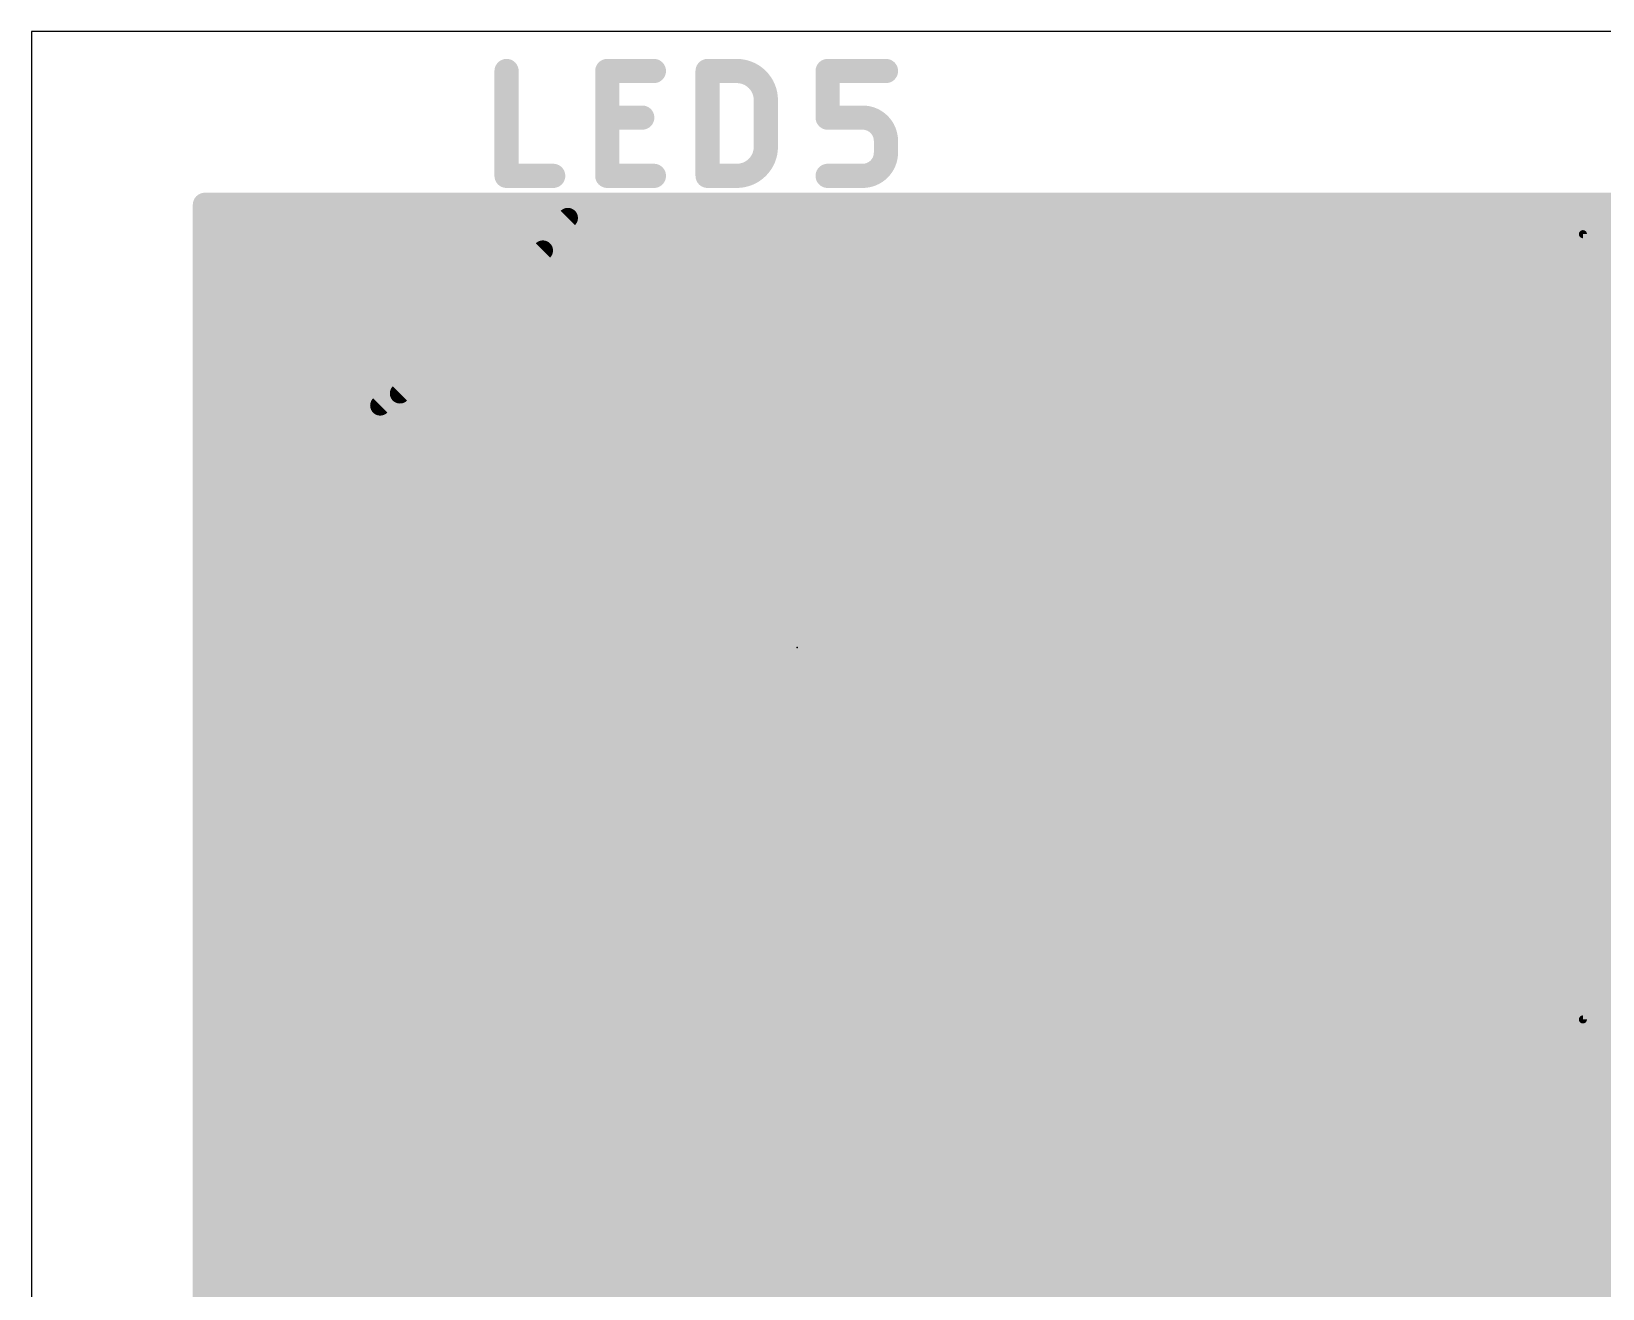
# Model space of a CAD drawing. Extents: x 0 to 29, y 0 to 29.2.
# Drawn here: x 0 to 9.89, y 21.08 to 29 of the extents above; entities that cross this region are included whole.
import ezdxf

# ---------------------------------------------------------------- set-up
doc = ezdxf.new("R2010")
doc.units = 0
for name, color, linetype in [('1', 12, 'CONTINUOUS'), ('16', 132, 'CONTINUOUS'), ('20', 31, 'CONTINUOUS'), ('21', 253, 'CONTINUOUS'), ('23', 53, 'CONTINUOUS'), ('25', 253, 'CONTINUOUS'), ('39', 12, 'CONTINUOUS')]:
    doc.layers.add(name, color=color, linetype=linetype)

# ---------------------------------------------------------------- blocks, each defined once
blk = doc.blocks.new('RECT')
blk.add_solid([(-0.5, -0.5), (0.5, -0.5), (-0.5, 0.5), (0.5, 0.5)])

msp = doc.modelspace()

# ---------------------------------------------------------------- linework, layer by layer
at = {"layer": '1', "const_width": 0.1524}
for points in [[(1.0922, 6.8192), (1.0922, 27.9078)], [(1.0922, 27.9078), (27.9078, 27.9078)], [(1.0922, 27.8892), (27.9078, 27.8892)], [(1.0922, 27.7368), (9.6864, 27.7368)], [(9.7225, 27.7577), (9.6472, 27.7142)], [(9.8065, 27.7802), (9.7225, 27.7577)], [(10.6738, 27.7802), (9.8065, 27.7802)], [(9.5858, 27.6527), (9.5423, 27.5775)], [(9.6472, 27.7142), (9.5858, 27.6527)], [(1.0922, 27.5844), (9.5463, 27.5844)], [(1.4925, 27.5277), (1.4173, 27.4842)], [(1.5765, 27.5502), (1.4925, 27.5277)], [(2.2938, 27.5502), (1.5765, 27.5502)], [(2.2938, 26.8462), (2.2938, 27.5502)], [(2.4384, 26.8224), (3.2004, 27.5844)], [(3.1635, 27.5502), (2.4462, 27.5502)], [(2.4462, 27.5502), (2.4462, 26.8462)], [(3.2475, 27.5277), (3.1635, 27.5502)], [(3.2004, 27.5844), (8.0772, 27.5844)], [(3.3227, 27.4842), (3.2475, 27.5277)], [(8.0772, 27.5844), (8.9916, 26.67)], [(9.5423, 27.5775), (9.5198, 27.4935)], [(1.0922, 27.432), (1.365, 27.432)], [(1.3558, 27.4227), (1.3123, 27.3475)], [(1.4173, 27.4842), (1.3558, 27.4227)], [(2.2938, 27.432), (2.4462, 27.432)], [(3.3842, 27.4227), (3.3227, 27.4842)], [(3.375, 27.432), (6.4087, 27.432)], [(3.4277, 27.3475), (3.3842, 27.4227)], [(6.4253, 27.4486), (6.2914, 27.3147)], [(8.1147, 27.4486), (6.4253, 27.4486)], [(8.2486, 27.3147), (8.1147, 27.4486)], [(8.1313, 27.432), (9.5198, 27.432)], [(9.5198, 27.4935), (9.5198, 26.7262)], [(1.3123, 27.3475), (1.2898, 27.2635)], [(3.4502, 27.2635), (3.4277, 27.3475)], [(1.0922, 27.2796), (1.2941, 27.2796)], [(1.2898, 27.2635), (1.2898, 26.8462)], [(2.2938, 27.2796), (2.4462, 27.2796)], [(3.4459, 27.2796), (6.2914, 27.2796)], [(3.4502, 26.8462), (3.4502, 27.2635)], [(6.2914, 27.3147), (6.2914, 26.4686)], [(8.2486, 26.4686), (8.2486, 27.3147)], [(8.2486, 27.2796), (9.5198, 27.2796)], [(1.0922, 27.1272), (1.2898, 27.1272)], [(2.2938, 27.1272), (2.4462, 27.1272)], [(3.4502, 27.1272), (6.2914, 27.1272)], [(8.2486, 27.1272), (9.5198, 27.1272)], [(1.0922, 26.9748), (1.2898, 26.9748)], [(2.2938, 26.9748), (2.4462, 26.9748)], [(3.4502, 26.9748), (6.2914, 26.9748)], [(8.2486, 26.9748), (9.5198, 26.9748)], [(1.2898, 26.8462), (2.2938, 26.8462)], [(2.4462, 26.8462), (2.2938, 26.8462)], [(2.2938, 26.8462), (2.2938, 26.6938)], [(2.4462, 26.6938), (2.4462, 26.8462)], [(2.4462, 26.8462), (3.4502, 26.8462)], [(1.0922, 26.8224), (2.2938, 26.8224)], [(2.286, 26.67), (2.37, 26.77)], [(2.4384, 26.8224), (2.37, 26.77)], [(2.4462, 26.8224), (6.2914, 26.8224)], [(8.2486, 26.8224), (9.5198, 26.8224)], [(1.0922, 26.67), (1.2898, 26.67)], [(2.2938, 26.6938), (1.2898, 26.6938)], [(1.2898, 26.6938), (1.2898, 26.2765)], [(2.286, 26.67), (1.3716, 25.7556)], [(3.4502, 26.6938), (2.4462, 26.6938)], [(3.4502, 26.4686), (3.4502, 26.6938)], [(3.4502, 26.67), (6.2914, 26.67)], [(8.2486, 26.67), (10.6738, 26.67)], [(8.9916, 26.67), (10.668, 26.67)], [(9.5198, 26.7262), (10.6738, 26.7262)], [(10.6738, 26.5738), (9.5198, 26.5738)], [(9.5198, 26.5738), (9.5198, 26.4686)], [(1.0922, 26.5176), (1.2898, 26.5176)], [(3.4502, 26.5176), (6.2914, 26.5176)], [(6.2914, 26.4686), (3.4502, 26.4686)], [(8.2486, 26.5176), (9.5198, 26.5176)], [(9.5198, 26.4686), (8.2486, 26.4686)], [(1.0922, 26.3652), (1.2898, 26.3652)], [(1.2898, 26.2765), (1.3123, 26.1925)], [(1.0922, 26.2128), (1.3069, 26.2128)], [(1.3123, 26.1925), (1.3558, 26.1173)], [(1.0922, 26.0604), (1.4126, 26.0604)], [(1.3558, 26.1173), (1.4173, 26.0558)], [(1.4173, 26.0558), (1.4925, 26.0123)], [(1.4925, 26.0123), (1.5765, 25.9898)], [(1.5765, 25.9898), (2.0314, 25.9898)], [(2.0314, 25.9898), (2.0314, 24.1486)], [(1.0922, 25.908), (2.0314, 25.908)], [(2.5886, 24.1486), (2.5886, 25.9114)], [(2.5886, 25.9114), (9.5198, 25.9114)], [(2.5886, 25.908), (9.5198, 25.908)], [(9.5198, 25.9114), (9.5198, 25.8065)], [(1.0922, 25.7556), (2.0314, 25.7556)], [(1.3716, 25.7556), (1.3716, 14.3256)], [(2.5886, 25.7556), (9.5334, 25.7556)], [(9.5198, 25.8065), (9.5423, 25.7225)], [(9.5423, 25.7225), (9.5858, 25.6472)], [(9.5858, 25.6472), (9.6472, 25.5858)], [(1.0922, 25.6032), (2.0314, 25.6032)], [(2.5886, 25.6032), (9.6298, 25.6032)], [(9.6472, 25.5858), (9.7225, 25.5423)], [(9.7225, 25.5423), (9.8065, 25.5198)], [(1.0922, 25.4508), (2.0314, 25.4508)], [(2.5886, 25.4508), (13.1578, 25.4508)], [(9.8065, 25.5198), (10.6738, 25.5198)], [(1.0922, 25.2984), (2.0314, 25.2984)], [(2.5886, 25.2984), (13.1578, 25.2984)], [(1.0922, 25.146), (2.0314, 25.146)], [(2.5886, 25.146), (13.1578, 25.146)], [(1.0922, 24.9936), (2.0314, 24.9936)], [(2.5886, 24.9936), (13.1578, 24.9936)], [(9.7553, 24.8786), (9.6214, 24.7447)], [(11.7447, 24.8786), (9.7553, 24.8786)], [(1.0922, 24.8412), (2.0314, 24.8412)], [(2.5886, 24.8412), (9.7179, 24.8412)], [(1.0922, 24.6888), (2.0314, 24.6888)], [(2.5886, 24.6888), (9.6214, 24.6888)], [(9.6214, 24.7447), (9.6214, 23.9268)], [(1.0922, 24.5364), (2.0314, 24.5364)], [(2.5886, 24.5364), (9.6214, 24.5364)], [(1.0922, 24.384), (2.0314, 24.384)], [(2.5886, 24.384), (9.6214, 24.384)], [(1.0922, 24.2316), (2.0314, 24.2316)], [(2.5886, 24.2316), (9.6214, 24.2316)], [(1.0922, 24.0792), (1.4559, 24.0792)], [(1.5253, 24.1486), (1.3914, 24.0147)], [(2.0314, 24.1486), (1.5253, 24.1486)], [(3.2147, 24.1486), (2.5886, 24.1486)], [(3.3486, 24.0147), (3.2147, 24.1486)], [(3.2841, 24.0792), (6.3559, 24.0792)], [(6.4253, 24.1486), (6.2914, 24.0147)], [(8.1147, 24.1486), (6.4253, 24.1486)], [(8.2486, 24.0147), (8.1147, 24.1486)], [(8.1841, 24.0792), (9.6214, 24.0792)], [(1.3914, 24.0147), (1.3914, 22.9253)], [(3.3486, 22.9253), (3.3486, 24.0147)], [(6.2914, 24.0147), (6.2914, 22.9253)], [(8.2486, 23.9268), (8.2486, 24.0147)], [(1.0922, 23.9268), (1.3914, 23.9268)], [(3.3486, 23.9268), (6.2914, 23.9268)], [(9.6214, 23.9268), (8.2486, 23.9268)], [(8.2486, 23.9268), (9.6214, 23.9268)], [(1.0922, 23.7744), (1.3914, 23.7744)], [(3.3486, 23.7744), (6.2914, 23.7744)], [(1.0922, 23.622), (1.3914, 23.622)], [(3.3486, 23.622), (6.2914, 23.622)], [(7.3152, 23.622), (7.27, 23.47)], [(9.7536, 23.622), (7.3152, 23.622)], [(10.5156, 23.622), (9.7536, 23.622)], [(9.7536, 4.8768), (9.7536, 23.622)], [(1.0922, 23.4696), (1.3914, 23.4696)], [(2.37, 23.47), (2.37, 21.63)], [(3.3486, 23.4696), (6.2914, 23.4696)], [(1.0922, 23.3172), (1.3914, 23.3172)], [(3.3486, 23.3172), (6.2914, 23.3172)], [(8.2486, 22.9253), (8.2486, 23.3172)], [(8.2486, 23.3172), (9.4488, 23.3172)], [(9.4488, 23.3172), (9.4488, 4.7505)], [(1.0922, 23.1648), (1.3914, 23.1648)], [(3.3486, 23.1648), (6.2914, 23.1648)], [(8.2486, 23.1648), (9.4488, 23.1648)], [(1.0922, 23.0124), (1.3914, 23.0124)], [(3.3486, 23.0124), (6.2914, 23.0124)], [(8.2486, 23.0124), (9.4488, 23.0124)], [(1.3914, 22.9253), (1.5253, 22.7914)], [(3.2147, 22.7914), (3.3486, 22.9253)], [(6.2914, 22.9253), (6.4253, 22.7914)], [(8.1147, 22.7914), (8.2486, 22.9253)], [(1.0922, 22.86), (1.4567, 22.86)], [(1.5253, 22.7914), (2.0314, 22.7914)], [(2.0314, 22.7914), (2.0314, 16.3438)], [(2.6748, 21.7563), (2.6748, 22.7914)], [(2.6748, 22.7914), (3.2147, 22.7914)], [(3.2833, 22.86), (6.3567, 22.86)], [(6.4253, 22.7914), (8.1147, 22.7914)], [(8.1833, 22.86), (9.4488, 22.86)], [(1.0922, 22.7076), (2.0314, 22.7076)], [(2.6748, 22.7076), (9.4488, 22.7076)], [(1.0922, 22.5552), (2.0314, 22.5552)], [(2.6748, 22.5552), (9.4488, 22.5552)], [(1.0922, 22.4028), (2.0314, 22.4028)], [(2.6748, 22.4028), (9.4488, 22.4028)], [(1.0922, 22.2504), (2.0314, 22.2504)], [(2.6748, 22.2504), (9.4488, 22.2504)], [(1.0922, 22.098), (2.0314, 22.098)], [(2.6748, 22.098), (9.4488, 22.098)], [(1.0922, 21.9456), (2.0314, 21.9456)], [(2.6748, 21.9456), (9.4488, 21.9456)], [(1.0922, 21.7932), (2.0314, 21.7932)], [(2.6748, 21.7932), (9.4488, 21.7932)], [(8.1263, 16.3048), (2.6748, 21.7563)], [(1.0922, 21.6408), (2.0314, 21.6408)], [(2.37, 21.63), (8, 16)], [(2.7902, 21.6408), (9.4488, 21.6408)], [(1.0922, 21.4884), (2.0314, 21.4884)], [(2.9426, 21.4884), (9.4488, 21.4884)], [(1.0922, 21.336), (2.0314, 21.336)], [(3.095, 21.336), (9.4488, 21.336)], [(1.0922, 21.1836), (2.0314, 21.1836)], [(3.2474, 21.1836), (9.4488, 21.1836)], [(1.0922, 21.0312), (2.0314, 21.0312)], [(3.3998, 21.0312), (9.4488, 21.0312)]]:
    msp.add_lwpolyline(points, dxfattribs=at)
at = {"layer": '1', "const_width": 0.0762}
for points in [[(1.1303, 27.9078, 1), (1.0541, 27.9078)], [(1.0922, 27.9459, 1), (1.0922, 27.8697)], [(1.0922, 27.9273, 1), (1.0922, 27.8511)], [(1.0922, 27.7749, 1), (1.0922, 27.6987)], [(9.7127, 27.7945, 1), (9.7324, 27.7209)], [(9.6864, 27.6987, 1), (9.6864, 27.7749)], [(9.7416, 27.7247, 1), (9.7035, 27.7907)], [(9.8065, 27.8183, 1), (9.8065, 27.7421)], [(9.8164, 27.7434, 1), (9.7967, 27.817)], [(9.5588, 27.6797, 1), (9.6127, 27.6258)], [(9.6188, 27.6337, 1), (9.5528, 27.6718)], [(9.6282, 27.7472, 1), (9.6663, 27.6812)], [(9.6742, 27.6873, 1), (9.6203, 27.7412)], [(1.0922, 27.6225, 1), (1.0922, 27.5463)], [(1.4827, 27.5645, 1), (1.5024, 27.4909)], [(1.5116, 27.4947, 1), (1.4735, 27.5607)], [(1.5765, 27.5883, 1), (1.5765, 27.5121)], [(1.5864, 27.5134, 1), (1.5667, 27.587)], [(2.3319, 27.5502, 1), (2.2557, 27.5502)], [(2.2938, 27.5121, 1), (2.2938, 27.5883)], [(2.4462, 27.5883, 1), (2.4462, 27.5121)], [(2.4843, 27.5502, 1), (2.4081, 27.5502)], [(3.1733, 27.587, 1), (3.1536, 27.5134)], [(3.2004, 27.6225, 1), (3.2004, 27.5463)], [(3.1635, 27.5121, 1), (3.1635, 27.5883)], [(3.2273, 27.5575, 1), (3.1735, 27.6113)], [(3.2665, 27.5607, 1), (3.2284, 27.4947)], [(3.2376, 27.4909, 1), (3.2573, 27.5645)], [(8.1041, 27.6113, 1), (8.0503, 27.5575)], [(8.0772, 27.5463, 1), (8.0772, 27.6225)], [(9.5093, 27.5965, 1), (9.5753, 27.5584)], [(9.5791, 27.5676, 1), (9.5055, 27.5873)], [(9.5463, 27.5463, 1), (9.5463, 27.6225)], [(1.0922, 27.4701, 1), (1.0922, 27.3939)], [(1.3888, 27.4037, 1), (1.3228, 27.4418)], [(1.365, 27.3939, 1), (1.365, 27.4701)], [(1.3982, 27.5172, 1), (1.4363, 27.4512)], [(1.4442, 27.4573, 1), (1.3903, 27.5112)], [(2.2938, 27.4701, 1), (2.2938, 27.3939)], [(2.4462, 27.3939, 1), (2.4462, 27.4701)], [(3.3497, 27.5112, 1), (3.2958, 27.4573)], [(3.3037, 27.4512, 1), (3.3418, 27.5172)], [(3.375, 27.4701, 1), (3.375, 27.3939)], [(3.4172, 27.4418, 1), (3.3512, 27.4037)], [(6.4253, 27.4867, 1), (6.4253, 27.4105)], [(6.4523, 27.4217, 1), (6.3984, 27.4755)], [(6.4087, 27.3939, 1), (6.4087, 27.4701)], [(8.1416, 27.4755, 1), (8.0877, 27.4217)], [(8.1313, 27.4701, 1), (8.1313, 27.3939)], [(8.1147, 27.4105, 1), (8.1147, 27.4867)], [(9.5579, 27.4935, 1), (9.4817, 27.4935)], [(9.483, 27.5033, 1), (9.5566, 27.4836)], [(9.5198, 27.3939, 1), (9.5198, 27.4701)], [(1.2793, 27.3665, 1), (1.3453, 27.3284)], [(1.3491, 27.3376, 1), (1.2755, 27.3573)], [(1.3288, 27.4497, 1), (1.3827, 27.3958)], [(3.3573, 27.3958, 1), (3.4112, 27.4497)], [(3.4645, 27.3573, 1), (3.3909, 27.3376)], [(3.3947, 27.3284, 1), (3.4607, 27.3665)], [(1.0922, 27.3177, 1), (1.0922, 27.2415)], [(1.3279, 27.2635, 1), (1.2517, 27.2635)], [(1.253, 27.2733, 1), (1.3266, 27.2536)], [(1.2941, 27.2415, 1), (1.2941, 27.3177)], [(2.2938, 27.3177, 1), (2.2938, 27.2415)], [(2.4462, 27.2415, 1), (2.4462, 27.3177)], [(3.4459, 27.3177, 1), (3.4459, 27.2415)], [(3.4883, 27.2635, 1), (3.4121, 27.2635)], [(3.4134, 27.2536, 1), (3.487, 27.2733)], [(6.3295, 27.3147, 1), (6.2533, 27.3147)], [(6.2645, 27.3416, 1), (6.3183, 27.2877)], [(6.2914, 27.2415, 1), (6.2914, 27.3177)], [(8.2867, 27.3147, 1), (8.2105, 27.3147)], [(8.2486, 27.3177, 1), (8.2486, 27.2415)], [(8.2217, 27.2877, 1), (8.2755, 27.3416)], [(9.5198, 27.2415, 1), (9.5198, 27.3177)], [(1.0922, 27.1653, 1), (1.0922, 27.0891)], [(1.2898, 27.0891, 1), (1.2898, 27.1653)], [(2.2938, 27.1653, 1), (2.2938, 27.0891)], [(2.4462, 27.0891, 1), (2.4462, 27.1653)], [(3.4502, 27.1653, 1), (3.4502, 27.0891)], [(6.2914, 27.0891, 1), (6.2914, 27.1653)], [(8.2486, 27.1653, 1), (8.2486, 27.0891)], [(9.5198, 27.0891, 1), (9.5198, 27.1653)], [(1.0922, 27.0129, 1), (1.0922, 26.9367)], [(1.2898, 26.9367, 1), (1.2898, 27.0129)], [(2.2938, 27.0129, 1), (2.2938, 26.9367)], [(2.4462, 26.9367, 1), (2.4462, 27.0129)], [(3.4502, 27.0129, 1), (3.4502, 26.9367)], [(6.2914, 26.9367, 1), (6.2914, 27.0129)], [(8.2486, 27.0129, 1), (8.2486, 26.9367)], [(9.5198, 26.9367, 1), (9.5198, 27.0129)], [(1.2898, 26.8843, 1), (1.2898, 26.8081)], [(2.2938, 26.8843, 1), (2.2938, 26.8081)], [(2.3319, 26.8462, 1), (2.2557, 26.8462)], [(2.2938, 26.8081, 1), (2.2938, 26.8843)], [(2.4843, 26.8462, 1), (2.4081, 26.8462)], [(2.4462, 26.8843, 1), (2.4462, 26.8081)], [(2.4462, 26.8081, 1), (2.4462, 26.8843)], [(3.4502, 26.8081, 1), (3.4502, 26.8843)], [(1.0922, 26.8605, 1), (1.0922, 26.7843)], [(1.2517, 26.8462, 1), (1.3279, 26.8462)], [(2.2557, 26.8462, 1), (2.3319, 26.8462)], [(2.2938, 26.7843, 1), (2.2938, 26.8605)], [(2.3468, 26.8002, 1), (2.3932, 26.7398)], [(2.3992, 26.7455, 1), (2.3408, 26.7945)], [(2.4115, 26.8493, 1), (2.4653, 26.7955)], [(2.4462, 26.8605, 1), (2.4462, 26.7843)], [(2.4081, 26.8462, 1), (2.4843, 26.8462)], [(2.4616, 26.7922, 1), (2.4152, 26.8526)], [(3.4121, 26.8462, 1), (3.4883, 26.8462)], [(6.2914, 26.7843, 1), (6.2914, 26.8605)], [(8.2486, 26.8605, 1), (8.2486, 26.7843)], [(9.5198, 26.7843, 1), (9.5198, 26.8605)], [(1.0922, 26.7081, 1), (1.0922, 26.6319)], [(1.2898, 26.7319, 1), (1.2898, 26.6557)], [(1.3279, 26.6938, 1), (1.2517, 26.6938)], [(1.2898, 26.6319, 1), (1.2898, 26.7081)], [(2.2568, 26.6945, 1), (2.3152, 26.6455)], [(2.2557, 26.6938, 1), (2.3319, 26.6938)], [(2.3129, 26.6431, 1), (2.2591, 26.6969)], [(2.2938, 26.6557, 1), (2.2938, 26.7319)], [(2.4462, 26.7319, 1), (2.4462, 26.6557)], [(2.4081, 26.6938, 1), (2.4843, 26.6938)], [(3.4883, 26.6938, 1), (3.4121, 26.6938)], [(3.4502, 26.7081, 1), (3.4502, 26.6319)], [(3.4502, 26.6557, 1), (3.4502, 26.7319)], [(6.2914, 26.6319, 1), (6.2914, 26.7081)], [(8.2486, 26.7081, 1), (8.2486, 26.6319)], [(8.9916, 26.7081, 1), (8.9916, 26.6319)], [(8.9647, 26.6431, 1), (9.0185, 26.6969)], [(9.5198, 26.7643, 1), (9.5198, 26.6881)], [(9.4817, 26.7262, 1), (9.5579, 26.7262)], [(9.5198, 26.6119, 1), (9.5198, 26.5357)], [(9.5579, 26.5738, 1), (9.4817, 26.5738)], [(1.0922, 26.5557, 1), (1.0922, 26.4795)], [(1.2898, 26.4795, 1), (1.2898, 26.5557)], [(3.4502, 26.5557, 1), (3.4502, 26.4795)], [(3.4502, 26.5067, 1), (3.4502, 26.4305)], [(6.2914, 26.4795, 1), (6.2914, 26.5557)], [(6.2914, 26.4305, 1), (6.2914, 26.5067)], [(8.2486, 26.5557, 1), (8.2486, 26.4795)], [(8.2486, 26.5067, 1), (8.2486, 26.4305)], [(9.5198, 26.4795, 1), (9.5198, 26.5557)], [(9.5198, 26.4305, 1), (9.5198, 26.5067)], [(1.0922, 26.4033, 1), (1.0922, 26.3271)], [(1.2898, 26.3271, 1), (1.2898, 26.4033)], [(3.4121, 26.4686, 1), (3.4883, 26.4686)], [(6.2533, 26.4686, 1), (6.3295, 26.4686)], [(8.2105, 26.4686, 1), (8.2867, 26.4686)], [(9.4817, 26.4686, 1), (9.5579, 26.4686)], [(1.3266, 26.2864, 1), (1.253, 26.2667)], [(1.2517, 26.2765, 1), (1.3279, 26.2765)], [(1.0922, 26.2509, 1), (1.0922, 26.1747)], [(1.3453, 26.2116, 1), (1.2793, 26.1735)], [(1.2755, 26.1827, 1), (1.3491, 26.2024)], [(1.3069, 26.1747, 1), (1.3069, 26.2509)], [(1.0922, 26.0985, 1), (1.0922, 26.0223)], [(1.3827, 26.1442, 1), (1.3288, 26.0903)], [(1.3228, 26.0982, 1), (1.3888, 26.1363)], [(1.4363, 26.0888, 1), (1.3982, 26.0228)], [(1.3903, 26.0288, 1), (1.4442, 26.0827)], [(1.4126, 26.0223, 1), (1.4126, 26.0985)], [(1.5024, 26.0491, 1), (1.4827, 25.9755)], [(1.4735, 25.9793, 1), (1.5116, 26.0453)], [(1.5765, 26.0279, 1), (1.5765, 25.9517)], [(1.5667, 25.953, 1), (1.5864, 26.0266)], [(2.0695, 25.9898, 1), (1.9933, 25.9898)], [(2.0314, 25.9517, 1), (2.0314, 26.0279)], [(1.0922, 25.9461, 1), (1.0922, 25.8699)], [(2.0314, 25.8699, 1), (2.0314, 25.9461)], [(2.6267, 25.9114, 1), (2.5505, 25.9114)], [(2.5886, 25.9495, 1), (2.5886, 25.8733)], [(2.5886, 25.9461, 1), (2.5886, 25.8699)], [(9.5579, 25.9114, 1), (9.4817, 25.9114)], [(9.5198, 25.8733, 1), (9.5198, 25.9495)], [(9.5198, 25.8699, 1), (9.5198, 25.9461)], [(1.0922, 25.7937, 1), (1.0922, 25.7175)], [(1.4097, 25.7556, 1), (1.3335, 25.7556)], [(1.3447, 25.7825, 1), (1.3985, 25.7287)], [(2.0314, 25.7175, 1), (2.0314, 25.7937)], [(2.5886, 25.7937, 1), (2.5886, 25.7175)], [(9.5566, 25.8164, 1), (9.483, 25.7967)], [(9.4817, 25.8065, 1), (9.5579, 25.8065)], [(9.5334, 25.7175, 1), (9.5334, 25.7937)], [(9.5753, 25.7416, 1), (9.5093, 25.7035)], [(9.5055, 25.7127, 1), (9.5791, 25.7324)], [(9.6127, 25.6742, 1), (9.5588, 25.6203)], [(1.0922, 25.6413, 1), (1.0922, 25.5651)], [(2.0314, 25.5651, 1), (2.0314, 25.6413)], [(2.5886, 25.6413, 1), (2.5886, 25.5651)], [(9.5528, 25.6282, 1), (9.6188, 25.6663)], [(9.6663, 25.6188, 1), (9.6282, 25.5528)], [(9.6203, 25.5588, 1), (9.6742, 25.6127)], [(9.6298, 25.5651, 1), (9.6298, 25.6413)], [(9.7324, 25.5791, 1), (9.7127, 25.5055)], [(1.0922, 25.4889, 1), (1.0922, 25.4127)], [(2.0314, 25.4127, 1), (2.0314, 25.4889)], [(2.5886, 25.4889, 1), (2.5886, 25.4127)], [(9.7035, 25.5093, 1), (9.7416, 25.5753)], [(9.8065, 25.5579, 1), (9.8065, 25.4817)], [(9.7967, 25.483, 1), (9.8164, 25.5566)], [(1.0922, 25.3365, 1), (1.0922, 25.2603)], [(2.0314, 25.2603, 1), (2.0314, 25.3365)], [(2.5886, 25.3365, 1), (2.5886, 25.2603)], [(1.0922, 25.1841, 1), (1.0922, 25.1079)], [(2.0314, 25.1079, 1), (2.0314, 25.1841)], [(2.5886, 25.1841, 1), (2.5886, 25.1079)], [(1.0922, 25.0317, 1), (1.0922, 24.9555)], [(2.0314, 24.9555, 1), (2.0314, 25.0317)], [(2.5886, 25.0317, 1), (2.5886, 24.9555)], [(9.7553, 24.9167, 1), (9.7553, 24.8405)], [(9.7823, 24.8517, 1), (9.7284, 24.9055)], [(1.0922, 24.8793, 1), (1.0922, 24.8031)], [(2.0314, 24.8031, 1), (2.0314, 24.8793)], [(2.5886, 24.8793, 1), (2.5886, 24.8031)], [(9.7179, 24.8031, 1), (9.7179, 24.8793)], [(1.0922, 24.7269, 1), (1.0922, 24.6507)], [(2.0314, 24.6507, 1), (2.0314, 24.7269)], [(2.5886, 24.7269, 1), (2.5886, 24.6507)], [(9.6595, 24.7447, 1), (9.5833, 24.7447)], [(9.5945, 24.7716, 1), (9.6483, 24.7177)], [(9.6214, 24.6507, 1), (9.6214, 24.7269)], [(1.0922, 24.5745, 1), (1.0922, 24.4983)], [(2.0314, 24.4983, 1), (2.0314, 24.5745)], [(2.5886, 24.5745, 1), (2.5886, 24.4983)], [(9.6214, 24.4983, 1), (9.6214, 24.5745)], [(1.0922, 24.4221, 1), (1.0922, 24.3459)], [(2.0314, 24.3459, 1), (2.0314, 24.4221)], [(2.5886, 24.4221, 1), (2.5886, 24.3459)], [(9.6214, 24.3459, 1), (9.6214, 24.4221)], [(1.0922, 24.2697, 1), (1.0922, 24.1935)], [(2.0314, 24.1935, 1), (2.0314, 24.2697)], [(2.5886, 24.2697, 1), (2.5886, 24.1935)], [(9.6214, 24.1935, 1), (9.6214, 24.2697)], [(1.0922, 24.1173, 1), (1.0922, 24.0411)], [(1.4559, 24.0411, 1), (1.4559, 24.1173)], [(1.5253, 24.1867, 1), (1.5253, 24.1105)], [(1.5523, 24.1217, 1), (1.4984, 24.1755)], [(1.9933, 24.1486, 1), (2.0695, 24.1486)], [(2.0314, 24.1105, 1), (2.0314, 24.1867)], [(2.5886, 24.1867, 1), (2.5886, 24.1105)], [(2.5505, 24.1486, 1), (2.6267, 24.1486)], [(3.2416, 24.1755, 1), (3.1877, 24.1217)], [(3.2147, 24.1105, 1), (3.2147, 24.1867)], [(3.2841, 24.1173, 1), (3.2841, 24.0411)], [(6.3559, 24.0411, 1), (6.3559, 24.1173)], [(6.4253, 24.1867, 1), (6.4253, 24.1105)], [(6.4523, 24.1217, 1), (6.3984, 24.1755)], [(8.1416, 24.1755, 1), (8.0877, 24.1217)], [(8.1147, 24.1105, 1), (8.1147, 24.1867)], [(8.1841, 24.1173, 1), (8.1841, 24.0411)], [(9.6214, 24.0411, 1), (9.6214, 24.1173)], [(1.4295, 24.0147, 1), (1.3533, 24.0147)], [(1.3645, 24.0416, 1), (1.4183, 23.9877)], [(3.3867, 24.0147, 1), (3.3105, 24.0147)], [(3.3217, 23.9877, 1), (3.3755, 24.0416)], [(6.3295, 24.0147, 1), (6.2533, 24.0147)], [(6.2645, 24.0416, 1), (6.3183, 23.9877)], [(8.2867, 24.0147, 1), (8.2105, 24.0147)], [(8.2217, 23.9877, 1), (8.2755, 24.0416)], [(1.0922, 23.9649, 1), (1.0922, 23.8887)], [(1.3914, 23.8887, 1), (1.3914, 23.9649)], [(3.3486, 23.9649, 1), (3.3486, 23.8887)], [(6.2914, 23.8887, 1), (6.2914, 23.9649)], [(8.2486, 23.9649, 1), (8.2486, 23.8887)], [(8.2486, 23.9649, 1), (8.2486, 23.8887)], [(8.2105, 23.9268, 1), (8.2867, 23.9268)], [(9.5833, 23.9268, 1), (9.6595, 23.9268)], [(9.6214, 23.8887, 1), (9.6214, 23.9649)], [(9.6214, 23.8887, 1), (9.6214, 23.9649)], [(1.0922, 23.8125, 1), (1.0922, 23.7363)], [(1.3914, 23.7363, 1), (1.3914, 23.8125)], [(3.3486, 23.8125, 1), (3.3486, 23.7363)], [(6.2914, 23.7363, 1), (6.2914, 23.8125)], [(1.0922, 23.6601, 1), (1.0922, 23.5839)], [(1.3914, 23.5839, 1), (1.3914, 23.6601)], [(3.3486, 23.6601, 1), (3.3486, 23.5839)], [(6.2914, 23.5839, 1), (6.2914, 23.6601)], [(7.3152, 23.6601, 1), (7.3152, 23.5839)], [(7.3517, 23.6111, 1), (7.2787, 23.6329)], [(9.7536, 23.6601, 1), (9.7536, 23.5839)], [(9.7917, 23.622, 1), (9.7155, 23.622)], [(9.7536, 23.5839, 1), (9.7536, 23.6601)], [(1.0922, 23.5077, 1), (1.0922, 23.4315)], [(1.3914, 23.4315, 1), (1.3914, 23.5077)], [(2.4081, 23.47, 1), (2.3319, 23.47)], [(3.3486, 23.5077, 1), (3.3486, 23.4315)], [(6.2914, 23.4315, 1), (6.2914, 23.5077)], [(7.2335, 23.4809, 1), (7.3065, 23.4591)], [(1.0922, 23.3553, 1), (1.0922, 23.2791)], [(1.3914, 23.2791, 1), (1.3914, 23.3553)], [(3.3486, 23.3553, 1), (3.3486, 23.2791)], [(6.2914, 23.2791, 1), (6.2914, 23.3553)], [(8.2867, 23.3172, 1), (8.2105, 23.3172)], [(8.2486, 23.3553, 1), (8.2486, 23.2791)], [(9.4869, 23.3172, 1), (9.4107, 23.3172)], [(9.4488, 23.2791, 1), (9.4488, 23.3553)], [(1.0922, 23.2029, 1), (1.0922, 23.1267)], [(1.3914, 23.1267, 1), (1.3914, 23.2029)], [(3.3486, 23.2029, 1), (3.3486, 23.1267)], [(6.2914, 23.1267, 1), (6.2914, 23.2029)], [(8.2486, 23.2029, 1), (8.2486, 23.1267)], [(9.4488, 23.1267, 1), (9.4488, 23.2029)], [(1.0922, 23.0505, 1), (1.0922, 22.9743)], [(1.3914, 22.9743, 1), (1.3914, 23.0505)], [(3.3486, 23.0505, 1), (3.3486, 22.9743)], [(6.2914, 22.9743, 1), (6.2914, 23.0505)], [(8.2486, 23.0505, 1), (8.2486, 22.9743)], [(9.4488, 22.9743, 1), (9.4488, 23.0505)], [(1.4183, 22.9523, 1), (1.3645, 22.8984)], [(1.3533, 22.9253, 1), (1.4295, 22.9253)], [(3.3105, 22.9253, 1), (3.3867, 22.9253)], [(3.3755, 22.8984, 1), (3.3217, 22.9523)], [(6.3183, 22.9523, 1), (6.2645, 22.8984)], [(6.2533, 22.9253, 1), (6.3295, 22.9253)], [(8.2105, 22.9253, 1), (8.2867, 22.9253)], [(8.2755, 22.8984, 1), (8.2217, 22.9523)], [(1.0922, 22.8981, 1), (1.0922, 22.8219)], [(1.4567, 22.8219, 1), (1.4567, 22.8981)], [(1.5253, 22.8295, 1), (1.5253, 22.7533)], [(1.4984, 22.7645, 1), (1.5523, 22.8183)], [(2.0695, 22.7914, 1), (1.9933, 22.7914)], [(2.0314, 22.7533, 1), (2.0314, 22.8295)], [(2.7129, 22.7914, 1), (2.6367, 22.7914)], [(2.6748, 22.8295, 1), (2.6748, 22.7533)], [(3.1877, 22.8183, 1), (3.2416, 22.7645)], [(3.2147, 22.7533, 1), (3.2147, 22.8295)], [(3.2833, 22.8981, 1), (3.2833, 22.8219)], [(6.3567, 22.8219, 1), (6.3567, 22.8981)], [(6.4253, 22.8295, 1), (6.4253, 22.7533)], [(6.3984, 22.7645, 1), (6.4523, 22.8183)], [(8.0877, 22.8183, 1), (8.1416, 22.7645)], [(8.1147, 22.7533, 1), (8.1147, 22.8295)], [(8.1833, 22.8981, 1), (8.1833, 22.8219)], [(9.4488, 22.8219, 1), (9.4488, 22.8981)], [(1.0922, 22.7457, 1), (1.0922, 22.6695)], [(2.0314, 22.6695, 1), (2.0314, 22.7457)], [(2.6748, 22.7457, 1), (2.6748, 22.6695)], [(9.4488, 22.6695, 1), (9.4488, 22.7457)], [(1.0922, 22.5933, 1), (1.0922, 22.5171)], [(2.0314, 22.5171, 1), (2.0314, 22.5933)], [(2.6748, 22.5933, 1), (2.6748, 22.5171)], [(9.4488, 22.5171, 1), (9.4488, 22.5933)], [(1.0922, 22.4409, 1), (1.0922, 22.3647)], [(2.0314, 22.3647, 1), (2.0314, 22.4409)], [(2.6748, 22.4409, 1), (2.6748, 22.3647)], [(9.4488, 22.3647, 1), (9.4488, 22.4409)], [(1.0922, 22.2885, 1), (1.0922, 22.2123)], [(2.0314, 22.2123, 1), (2.0314, 22.2885)], [(2.6748, 22.2885, 1), (2.6748, 22.2123)], [(9.4488, 22.2123, 1), (9.4488, 22.2885)], [(1.0922, 22.1361, 1), (1.0922, 22.0599)], [(2.0314, 22.0599, 1), (2.0314, 22.1361)], [(2.6748, 22.1361, 1), (2.6748, 22.0599)], [(9.4488, 22.0599, 1), (9.4488, 22.1361)], [(1.0922, 21.9837, 1), (1.0922, 21.9075)], [(2.0314, 21.9075, 1), (2.0314, 21.9837)], [(2.6748, 21.9837, 1), (2.6748, 21.9075)], [(9.4488, 21.9075, 1), (9.4488, 21.9837)], [(1.0922, 21.8313, 1), (1.0922, 21.7551)], [(2.0314, 21.7551, 1), (2.0314, 21.8313)], [(2.6748, 21.8313, 1), (2.6748, 21.7551)], [(9.4488, 21.7551, 1), (9.4488, 21.8313)], [(2.7017, 21.7832, 1), (2.6479, 21.7293)], [(2.6367, 21.7563, 1), (2.7129, 21.7563)], [(1.0922, 21.6789, 1), (1.0922, 21.6027)], [(2.0314, 21.6027, 1), (2.0314, 21.6789)], [(2.3319, 21.63, 1), (2.4081, 21.63)], [(2.3969, 21.6569, 1), (2.3431, 21.6031)], [(2.7902, 21.6789, 1), (2.7902, 21.6027)], [(9.4488, 21.6027, 1), (9.4488, 21.6789)], [(1.0922, 21.5265, 1), (1.0922, 21.4503)], [(2.0314, 21.4503, 1), (2.0314, 21.5265)], [(2.9426, 21.5265, 1), (2.9426, 21.4503)], [(9.4488, 21.4503, 1), (9.4488, 21.5265)], [(1.0922, 21.3741, 1), (1.0922, 21.2979)], [(2.0314, 21.2979, 1), (2.0314, 21.3741)], [(3.095, 21.3741, 1), (3.095, 21.2979)], [(9.4488, 21.2979, 1), (9.4488, 21.3741)], [(1.0922, 21.2217, 1), (1.0922, 21.1455)], [(2.0314, 21.1455, 1), (2.0314, 21.2217)], [(3.2474, 21.2217, 1), (3.2474, 21.1455)], [(9.4488, 21.1455, 1), (9.4488, 21.2217)], [(1.0922, 21.0693, 1), (1.0922, 20.9931)], [(2.0314, 20.9931, 1), (2.0314, 21.0693)], [(3.3998, 21.0693, 1), (3.3998, 20.9931)], [(9.4488, 20.9931, 1), (9.4488, 21.0693)]]:
    msp.add_lwpolyline(points, format="xyb", dxfattribs=at)
at = {"layer": '16', "const_width": 0.1524}
for points in [[(1.0922, 1.0922), (1.0922, 27.9078)], [(1.0922, 27.9078), (27.9078, 27.9078)], [(1.0922, 27.8892), (27.9078, 27.8892)], [(1.0922, 27.7368), (27.9078, 27.7368)], [(1.0922, 27.5844), (27.9078, 27.5844)], [(1.0922, 27.432), (27.9078, 27.432)], [(1.0922, 27.2796), (14.883, 27.2796)], [(1.0922, 27.1272), (14.5151, 27.1272)], [(1.0922, 26.9748), (14.1624, 26.9748)], [(1.0922, 26.8224), (14.01, 26.8224)], [(1.0922, 26.67), (13.8576, 26.67)], [(1.0922, 26.5176), (13.7052, 26.5176)], [(1.0922, 26.3652), (13.5528, 26.3652)], [(1.0922, 26.2128), (13.4672, 26.2128)], [(1.0922, 26.0604), (13.4041, 26.0604)], [(1.0922, 25.908), (13.3409, 25.908)], [(1.0922, 25.7556), (13.2778, 25.7556)], [(1.0922, 25.6032), (13.2147, 25.6032)], [(1.0922, 25.4508), (13.1578, 25.4508)], [(1.0922, 25.2984), (13.1578, 25.2984)], [(1.0922, 25.146), (13.1578, 25.146)], [(1.0922, 24.9936), (13.1578, 24.9936)], [(1.0922, 24.8412), (13.1578, 24.8412)], [(1.0922, 24.6888), (13.1578, 24.6888)], [(1.0922, 24.5364), (13.1578, 24.5364)], [(1.0922, 24.384), (13.22, 24.384)], [(1.0922, 24.2316), (13.2831, 24.2316)], [(1.0922, 24.0792), (13.3462, 24.0792)], [(1.0922, 23.9268), (13.4094, 23.9268)], [(1.0922, 23.7744), (13.4725, 23.7744)], [(1.0922, 23.622), (13.5656, 23.622)], [(1.0922, 23.4696), (13.718, 23.4696)], [(1.0922, 23.3172), (13.8704, 23.3172)], [(1.0922, 23.1648), (14.0228, 23.1648)], [(1.0922, 23.0124), (14.178, 23.0124)], [(1.0922, 22.86), (14.546, 22.86)], [(1.0922, 22.7076), (14.9139, 22.7076)], [(1.0922, 22.5552), (23.7744, 22.5552)], [(1.0922, 22.4028), (23.7744, 22.4028)], [(1.0922, 22.2504), (23.7744, 22.2504)], [(1.0922, 22.098), (23.7744, 22.098)], [(1.0922, 21.9456), (23.7744, 21.9456)], [(1.0922, 21.7932), (23.7744, 21.7932)], [(1.0922, 21.6408), (23.7744, 21.6408)], [(1.0922, 21.4884), (23.7744, 21.4884)], [(1.0922, 21.336), (23.7744, 21.336)], [(1.0922, 21.1836), (23.7744, 21.1836)], [(1.0922, 21.0312), (23.7744, 21.0312)]]:
    msp.add_lwpolyline(points, dxfattribs=at)
at = {"layer": '16', "const_width": 0.0762}
for points in [[(1.1303, 27.9078, 1), (1.0541, 27.9078)], [(1.0922, 27.9459, 1), (1.0922, 27.8697)], [(1.0922, 27.9273, 1), (1.0922, 27.8511)], [(1.0922, 27.7749, 1), (1.0922, 27.6987)], [(1.0922, 27.6225, 1), (1.0922, 27.5463)], [(1.0922, 27.4701, 1), (1.0922, 27.3939)], [(1.0922, 27.3177, 1), (1.0922, 27.2415)], [(1.0922, 27.1653, 1), (1.0922, 27.0891)], [(1.0922, 27.0129, 1), (1.0922, 26.9367)], [(1.0922, 26.8605, 1), (1.0922, 26.7843)], [(1.0922, 26.7081, 1), (1.0922, 26.6319)], [(1.0922, 26.5557, 1), (1.0922, 26.4795)], [(1.0922, 26.4033, 1), (1.0922, 26.3271)], [(1.0922, 26.2509, 1), (1.0922, 26.1747)], [(1.0922, 26.0985, 1), (1.0922, 26.0223)], [(1.0922, 25.9461, 1), (1.0922, 25.8699)], [(1.0922, 25.7937, 1), (1.0922, 25.7175)], [(1.0922, 25.6413, 1), (1.0922, 25.5651)], [(1.0922, 25.4889, 1), (1.0922, 25.4127)], [(1.0922, 25.3365, 1), (1.0922, 25.2603)], [(1.0922, 25.1841, 1), (1.0922, 25.1079)], [(1.0922, 25.0317, 1), (1.0922, 24.9555)], [(1.0922, 24.8793, 1), (1.0922, 24.8031)], [(1.0922, 24.7269, 1), (1.0922, 24.6507)], [(1.0922, 24.5745, 1), (1.0922, 24.4983)], [(1.0922, 24.4221, 1), (1.0922, 24.3459)], [(1.0922, 24.2697, 1), (1.0922, 24.1935)], [(1.0922, 24.1173, 1), (1.0922, 24.0411)], [(1.0922, 23.9649, 1), (1.0922, 23.8887)], [(1.0922, 23.8125, 1), (1.0922, 23.7363)], [(1.0922, 23.6601, 1), (1.0922, 23.5839)], [(1.0922, 23.5077, 1), (1.0922, 23.4315)], [(1.0922, 23.3553, 1), (1.0922, 23.2791)], [(1.0922, 23.2029, 1), (1.0922, 23.1267)], [(1.0922, 23.0505, 1), (1.0922, 22.9743)], [(1.0922, 22.8981, 1), (1.0922, 22.8219)], [(1.0922, 22.7457, 1), (1.0922, 22.6695)], [(1.0922, 22.5933, 1), (1.0922, 22.5171)], [(1.0922, 22.4409, 1), (1.0922, 22.3647)], [(1.0922, 22.2885, 1), (1.0922, 22.2123)], [(1.0922, 22.1361, 1), (1.0922, 22.0599)], [(1.0922, 21.9837, 1), (1.0922, 21.9075)], [(1.0922, 21.8313, 1), (1.0922, 21.7551)], [(1.0922, 21.6789, 1), (1.0922, 21.6027)], [(1.0922, 21.5265, 1), (1.0922, 21.4503)], [(1.0922, 21.3741, 1), (1.0922, 21.2979)], [(1.0922, 21.2217, 1), (1.0922, 21.1455)], [(1.0922, 21.0693, 1), (1.0922, 20.9931)]]:
    msp.add_lwpolyline(points, format="xyb", dxfattribs=at)
at = {"layer": '20'}
for p, q in [((29, 29), (0, 29)), ((0, 29), (0, 0))]:
    msp.add_line(p, q, dxfattribs=at)
at = {"layer": '21'}
for points, const_width in [([(2.115, 27.825), (2.115, 26.644)], 0.127), ([(3.377, 27.825), (2.115, 27.825)], 0.127), ([(2.115, 27.813), (3.365, 27.813)], 0.127), ([(2.12, 26.72), (2.12, 27.82)], 0.127), ([(2.12, 27.82), (7.52, 27.82)], 0.127), ([(2.196, 26.644), (3.377, 27.825)], 0.127), ([(7.52, 27.82), (7.52, 26.72)], 0.127), ([(2.115, 27.686), (3.238, 27.686)], 0.127), ([(9.75, 22.85), (9.75, 27.65)], 0.2032), ([(9.75, 27.65), (11.75, 27.65)], 0.2032), ([(2.115, 27.559), (3.111, 27.559)], 0.127), ([(2.32, 26.72), (2.32, 27.62)], 0.127), ([(2.32, 27.62), (3.22, 27.62)], 0.127), ([(2.32, 26.72), (3.22, 27.62)], 0.127), ([(3.22, 27.62), (7.32, 27.62)], 0.127), ([(7.32, 27.62), (7.32, 22.62)], 0.127), ([(2.115, 27.432), (2.984, 27.432)], 0.127), ([(2.115, 27.305), (2.857, 27.305)], 0.127), ([(2.115, 27.178), (2.73, 27.178)], 0.127), ([(2.115, 27.051), (2.603, 27.051)], 0.127), ([(2.115, 26.924), (2.476, 26.924)], 0.127), ([(2.115, 26.797), (2.349, 26.797)], 0.127), ([(2.115, 26.67), (2.222, 26.67)], 0.127), ([(2.115, 26.644), (2.196, 26.644)], 0.127), ([(2.32, 22.62), (2.32, 26.72)], 0.127), ([(2.12, 23.52), (2.12, 22.42)], 0.127), ([(7.52, 22.42), (7.52, 23.52)], 0.127), ([(11.75, 22.85), (9.75, 22.85)], 0.2032), ([(7.32, 22.62), (2.32, 22.62)], 0.127), ([(2.12, 22.42), (7.52, 22.42)], 0.127)]:
    msp.add_lwpolyline(points, dxfattribs=dict(at, const_width=const_width))
for points, const_width in [([(2.115, 27.8568, 1), (2.115, 27.7933)], 0.0635), ([(2.115, 27.8448, 1), (2.115, 27.7813)], 0.0635), ([(2.1468, 27.825, 1), (2.0833, 27.825)], 0.0635), ([(2.1518, 27.82, 1), (2.0882, 27.82)], 0.0635), ([(2.12, 27.8517, 1), (2.12, 27.7883)], 0.0635), ([(3.3995, 27.8025, 1), (3.3545, 27.8475)], 0.0635), ([(3.365, 27.7813, 1), (3.365, 27.8448)], 0.0635), ([(3.377, 27.7933, 1), (3.377, 27.8568)], 0.0635), ([(7.5518, 27.82, 1), (7.4883, 27.82)], 0.0635), ([(7.52, 27.7883, 1), (7.52, 27.8517)], 0.0635), ([(2.115, 27.7177, 1), (2.115, 27.6543)], 0.0635), ([(3.238, 27.6543, 1), (3.238, 27.7177)], 0.0635), ([(9.8008, 27.65, 1), (9.6992, 27.65)], 0.1016), ([(9.75, 27.7008, 1), (9.75, 27.5992)], 0.1016), ([(2.115, 27.5907, 1), (2.115, 27.5273)], 0.0635), ([(2.32, 27.6517, 1), (2.32, 27.5883)], 0.0635), ([(2.3518, 27.62, 1), (2.2883, 27.62)], 0.0635), ([(3.111, 27.5273, 1), (3.111, 27.5907)], 0.0635), ([(3.22, 27.6517, 1), (3.22, 27.5883)], 0.0635), ([(3.2425, 27.5975, 1), (3.1975, 27.6425)], 0.0635), ([(3.22, 27.5883, 1), (3.22, 27.6517)], 0.0635), ([(7.3518, 27.62, 1), (7.2883, 27.62)], 0.0635), ([(7.32, 27.5883, 1), (7.32, 27.6517)], 0.0635), ([(2.115, 27.4638, 1), (2.115, 27.4003)], 0.0635), ([(2.984, 27.4003, 1), (2.984, 27.4638)], 0.0635), ([(2.115, 27.3367, 1), (2.115, 27.2733)], 0.0635), ([(2.857, 27.2733, 1), (2.857, 27.3367)], 0.0635), ([(2.115, 27.2097, 1), (2.115, 27.1463)], 0.0635), ([(2.73, 27.1463, 1), (2.73, 27.2097)], 0.0635), ([(2.115, 27.0828, 1), (2.115, 27.0193)], 0.0635), ([(2.603, 27.0193, 1), (2.603, 27.0828)], 0.0635), ([(2.115, 26.9558, 1), (2.115, 26.8923)], 0.0635), ([(2.476, 26.8923, 1), (2.476, 26.9558)], 0.0635), ([(4.82, 23.3995, 1), (4.82, 26.8405, 1), (4.82, 23.3995)], 0.127), ([(2.115, 26.8287, 1), (2.115, 26.7653)], 0.0635), ([(2.349, 26.7653, 1), (2.349, 26.8287)], 0.0635), ([(2.115, 26.7018, 1), (2.115, 26.6383)], 0.0635), ([(2.115, 26.6758, 1), (2.115, 26.6123)], 0.0635), ([(2.0882, 26.72, 1), (2.1518, 26.72)], 0.0635), ([(2.196, 26.6123, 1), (2.196, 26.6758)], 0.0635), ([(2.222, 26.6383, 1), (2.222, 26.7018)], 0.0635), ([(2.2975, 26.7425, 1), (2.3425, 26.6975)], 0.0635), ([(2.3518, 26.72, 1), (2.2883, 26.72)], 0.0635), ([(2.2883, 26.72, 1), (2.3518, 26.72)], 0.0635), ([(7.4883, 26.72, 1), (7.5518, 26.72)], 0.0635), ([(2.0833, 26.644, 1), (2.1468, 26.644)], 0.0635), ([(2.1735, 26.6665, 1), (2.2185, 26.6215)], 0.0635), ([(2.1518, 23.52, 1), (2.0882, 23.52)], 0.0635), ([(7.5518, 23.52, 1), (7.4883, 23.52)], 0.0635), ([(9.75, 22.9008, 1), (9.75, 22.7992)], 0.1016), ([(9.6992, 22.85, 1), (9.8008, 22.85)], 0.1016), ([(2.32, 22.6517, 1), (2.32, 22.5883)], 0.0635), ([(2.2883, 22.62, 1), (2.3518, 22.62)], 0.0635), ([(7.2883, 22.62, 1), (7.3518, 22.62)], 0.0635), ([(7.32, 22.5883, 1), (7.32, 22.6517)], 0.0635), ([(2.12, 22.4518, 1), (2.12, 22.3883)], 0.0635), ([(7.52, 22.3883, 1), (7.52, 22.4518)], 0.0635), ([(2.0882, 22.42, 1), (2.1518, 22.42)], 0.0635), ([(7.4883, 22.42, 1), (7.5518, 22.42)], 0.0635)]:
    msp.add_lwpolyline(points, format="xyb", dxfattribs=dict(at, const_width=const_width))
at = {"layer": '23'}
msp.add_point((4.82, 25.12), dxfattribs=at)
at = {"layer": '25', "const_width": 0.1524}
for points in [[(2.9912, 28.7506), (2.9912, 28.0902)], [(3.6252, 28.0902), (3.6252, 28.7506)], [(3.6252, 28.7506), (3.9187, 28.7506)], [(4.2567, 28.0902), (4.2567, 28.7506)], [(4.2567, 28.7506), (4.4402, 28.7506)], [(5.0126, 28.4571), (5.0126, 28.7506)], [(5.0126, 28.7506), (5.3795, 28.7506)], [(4.6236, 28.5672), (4.6236, 28.2736)], [(3.6252, 28.4571), (3.8453, 28.4571)], [(5.2328, 28.4571), (5.0126, 28.4571)], [(5.3795, 28.237), (5.3795, 28.3103)], [(2.9912, 28.0902), (3.2847, 28.0902)], [(3.9187, 28.0902), (3.6252, 28.0902)], [(4.4402, 28.0902), (4.2567, 28.0902)], [(5.0126, 28.0902), (5.2328, 28.0902)]]:
    msp.add_lwpolyline(points, dxfattribs=at)
at = {"layer": '25'}
for points, const_width in [([(3.0293, 28.7506, 1), (2.9531, 28.7506)], 0.0762), ([(3.6633, 28.7506, 1), (3.5871, 28.7506)], 0.0762), ([(3.6252, 28.7887, 1), (3.6252, 28.7125)], 0.0762), ([(3.9187, 28.7125, 1), (3.9187, 28.7887)], 0.0762), ([(4.2948, 28.7506, 1), (4.2186, 28.7506)], 0.0762), ([(4.2567, 28.7887, 1), (4.2567, 28.7125)], 0.0762), ([(4.6236, 28.5672, 0.4142), (4.4402, 28.7506)], 0.1524), ([(4.4402, 28.7887, 1), (4.4402, 28.7125)], 0.0762), ([(4.4402, 28.7125, 1), (4.4402, 28.7887)], 0.0762), ([(5.0507, 28.7506, 1), (4.9745, 28.7506)], 0.0762), ([(5.0126, 28.7887, 1), (5.0126, 28.7125)], 0.0762), ([(5.3795, 28.7125, 1), (5.3795, 28.7887)], 0.0762), ([(4.6617, 28.5672, 1), (4.5855, 28.5672)], 0.0762), ([(4.5855, 28.5672, 1), (4.6617, 28.5672)], 0.0762), ([(3.6252, 28.4952, 1), (3.6252, 28.419)], 0.0762), ([(3.8453, 28.419, 1), (3.8453, 28.4952)], 0.0762), ([(5.0126, 28.4952, 1), (5.0126, 28.419)], 0.0762), ([(4.9745, 28.4571, 1), (5.0507, 28.4571)], 0.0762), ([(5.3795, 28.3103, 0.4142), (5.2328, 28.4571)], 0.1524), ([(5.2328, 28.4952, 1), (5.2328, 28.419)], 0.0762), ([(5.2328, 28.419, 1), (5.2328, 28.4952)], 0.0762), ([(4.4402, 28.0902, 0.4142), (4.6236, 28.2736)], 0.1524), ([(4.6617, 28.2736, 1), (4.5855, 28.2736)], 0.0762), ([(4.5855, 28.2736, 1), (4.6617, 28.2736)], 0.0762), ([(5.2328, 28.0902, 0.4142), (5.3795, 28.237)], 0.1524), ([(5.4176, 28.3103, 1), (5.3414, 28.3103)], 0.0762), ([(5.3414, 28.3103, 1), (5.4176, 28.3103)], 0.0762), ([(5.4176, 28.237, 1), (5.3414, 28.237)], 0.0762), ([(5.3414, 28.237, 1), (5.4176, 28.237)], 0.0762), ([(2.9912, 28.1283, 1), (2.9912, 28.0521)], 0.0762), ([(2.9531, 28.0902, 1), (3.0293, 28.0902)], 0.0762), ([(3.2847, 28.0521, 1), (3.2847, 28.1283)], 0.0762), ([(3.6252, 28.1283, 1), (3.6252, 28.0521)], 0.0762), ([(3.5871, 28.0902, 1), (3.6633, 28.0902)], 0.0762), ([(3.9187, 28.0521, 1), (3.9187, 28.1283)], 0.0762), ([(4.2567, 28.1283, 1), (4.2567, 28.0521)], 0.0762), ([(4.2186, 28.0902, 1), (4.2948, 28.0902)], 0.0762), ([(4.4402, 28.1283, 1), (4.4402, 28.0521)], 0.0762), ([(4.4402, 28.0521, 1), (4.4402, 28.1283)], 0.0762), ([(5.0126, 28.1283, 1), (5.0126, 28.0521)], 0.0762), ([(5.2328, 28.1283, 1), (5.2328, 28.0521)], 0.0762), ([(5.2328, 28.0521, 1), (5.2328, 28.1283)], 0.0762)]:
    msp.add_lwpolyline(points, format="xyb", dxfattribs=dict(at, const_width=const_width))
at = {"layer": '39', "const_width": 0.0508}
for points in [[(9.767, 22.777), (9.767, 27.723)], [(9.767, 27.723), (11.733, 27.723)], [(11.733, 22.777), (9.767, 22.777)]]:
    msp.add_lwpolyline(points, dxfattribs=at)
at = {"layer": '39', "const_width": 0.0254}
for points in [[(9.7797, 27.723, 1), (9.7543, 27.723)], [(9.767, 27.7357, 1), (9.767, 27.7103)], [(9.767, 22.7897, 1), (9.767, 22.7643)], [(9.7543, 22.777, 1), (9.7797, 22.777)]]:
    msp.add_lwpolyline(points, format="xyb", dxfattribs=at)

# ---------------------------------------------------------------- block references
at = {"layer": '1'}
for p, xscale, yscale, rotation in [((10.75, 26.65), 1.6, 1.8, 90), ((2.37, 26.77), 1.5, 0.9, 180), ((7.27, 26.77), 1.5, 0.9, 180), ((10.75, 23.85), 1.6, 1.8, 90), ((2.37, 23.47), 1.5, 0.9, 180), ((7.27, 23.47), 1.5, 0.9, 180)]:
    msp.add_blockref('RECT', p, dxfattribs=dict(at, xscale=xscale, yscale=yscale, rotation=rotation))

doc.saveas('drawing.dxf')
